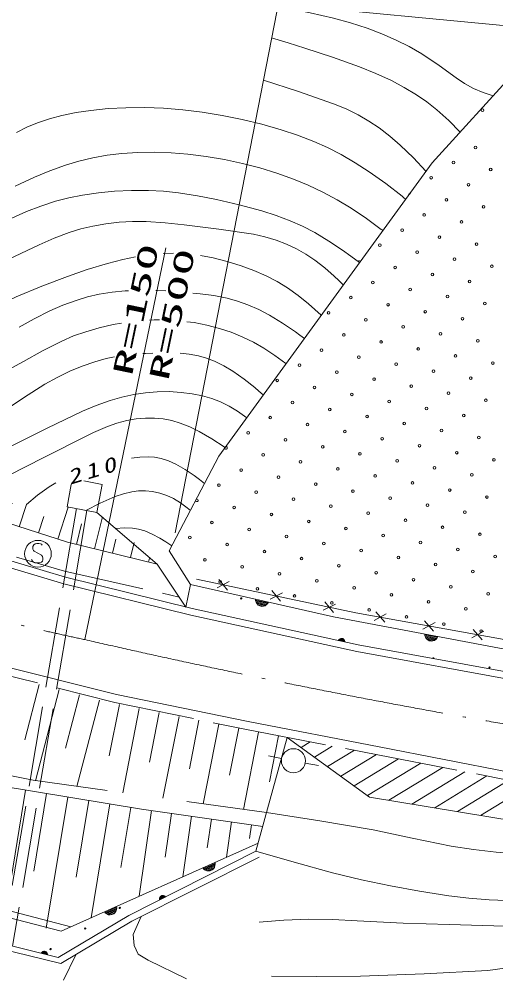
# Model space of a CAD drawing. Units: millimetres, scale not verified. Extents: x -625 to 704666, y -625 to 360237.
# Drawn here: x 340113 to 375652, y 250656 to 322122 of the extents above; entities that cross this region are included whole.
import ezdxf
from ezdxf.enums import TextEntityAlignment as Align

# ---------------------------------------------------------------- set-up
doc = ezdxf.new("R2010")
doc.units = ezdxf.units.MM
doc.header["$LTSCALE"] = 1000
for name, pattern in [('DASHED', [7.5, 6, -1.5]), ('DASHED_SPACED', [12, 6, -6]), ('LONG_DASHED_DOTTED', [15.25, 12, -1.5, 0.25, -1.5])]:
    doc.linetypes.add(name, pattern=pattern)
for name, color, linetype, lineweight in [('S-BGD', 7, 'Continuous', 13), ('S-BGD-HTXT', 6, 'Continuous', 13), ('S-BMK', 2, 'LONG_DASHED_DOTTED', 13)]:
    doc.layers.add(name, color=color, linetype=linetype, lineweight=lineweight)
doc.styles.add('ＭＳ ゴシック', font='')
doc.styles.get('ＭＳ ゴシック').set_extended_font_data('MS Gothic')

# ---------------------------------------------------------------- blocks, each defined once
blk = doc.blocks.new('BUHIN10')
at = {"color": 7, "linetype": 'Continuous', "lineweight": 13}
blk.add_lwpolyline([(310, 645), (255, 705), (180, 740), (75, 760), (-80, 760), (-210, 725), (-320, 650), (-385, 540), (-390, 425), (-385, 350), (-345, 250), (-275, 195), (270, -120), (330, -210), (370, -335), (360, -455), (325, -550), (255, -640), (100, -685), (-130, -685), (-230, -670), (-325, -625), (-405, -550), (-475, -435)], dxfattribs=at)
blk.add_circle((0, 0), 995, dxfattribs=at)
blk = doc.blocks.new('BUHIN11')
at = {"color": 7, "linetype": 'Continuous', "lineweight": 13}
blk.add_circle((0, 0), 896, dxfattribs=at)
blk = doc.blocks.new('BUHIN13')
at = {"color": 7, "linetype": 'Continuous', "lineweight": 13}
for p, q in [((458, 232), (-458, -232)), ((-325, 398), (325, -398))]:
    blk.add_line(p, q, dxfattribs=at)
blk = doc.blocks.new('BUHIN14')
at = {"color": 7, "linetype": 'Continuous', "lineweight": 13}
for p, q in [((451, 246), (-451, -246)), ((-337, 388), (337, -388))]:
    blk.add_line(p, q, dxfattribs=at)
blk = doc.blocks.new('BUHIN29')
at = {"color": 7, "linetype": 'Continuous', "lineweight": 13}
for p, q in [((459, 136), (-408, -250)), ((-360, -297), (462, 69)), ((453, -3), (-298, -338)), ((-232, -377), (433, -81)), ((403, -162), (-149, -409)), ((-16, -418), (324, -266))]:
    blk.add_line(p, q, dxfattribs=at)
blk.add_lwpolyline([(457, 203), (467, 82), (454, -30), (410, -170), (334, -270), (242, -352), (100, -415), (-22, -429), (-147, -419), (-281, -358), (-376, -293), (-457, -203)], close=True, dxfattribs=at)

msp = doc.modelspace()

# ---------------------------------------------------------------- linework, layer by layer
at = {"layer": 'S-BGD'}
for p, q in [((370901, 311425), (377200, 318321)), ((354992, 289543), (370901, 311425)), ((351300, 282484), (354992, 289543)), ((344002, 287422), (343688, 285768)), ((346313, 287443), (344945, 287703)), ((345914, 285345), (346313, 287443)), ((343728, 283132), (333622, 286372)), ((340119, 284289), (340651, 285950)), ((343006, 283364), (343772, 285752)), ((343688, 285768), (345914, 285345)), ((341563, 283826), (341953, 285044)), ((344397, 282968), (344772, 284496)), ((345734, 282639), (346319, 285017)), ((343431, 280039), (332773, 283198)), ((332920, 283676), (343562, 280522)), ((350413, 281488), (343728, 283132)), ((347071, 282310), (347329, 283360)), ((348408, 281981), (348684, 283104)), ((352875, 279987), (351300, 282484)), ((349745, 281652), (349818, 281949)), ((352541, 278298), (350413, 281488)), ((343562, 280522), (353022, 278179)), ((353346, 280379), (365211, 277873)), ((352908, 277692), (343431, 280039)), ((352875, 279987), (352541, 278298)), ((352875, 279987), (363561, 277560)), ((358667, 278607), (357741, 278818)), ((357751, 278751), (358629, 278552)), ((353022, 278179), (365396, 275475)), ((358579, 278499), (357777, 278681)), ((357807, 278610), (358516, 278449)), ((358444, 278402), (357854, 278536)), ((357954, 278449), (358318, 278366)), ((365298, 274985), (352908, 277692)), ((363561, 277560), (378127, 274819)), ((365211, 277873), (387036, 273957)), ((363969, 275884), (364371, 275796)), ((364356, 275832), (364000, 275910)), ((364036, 275934), (364332, 275869)), ((364281, 275912), (364099, 275952)), ((371299, 276040), (370366, 276216)), ((370379, 276150), (371263, 275983)), ((371215, 275929), (370407, 276081)), ((370439, 276011), (371154, 275877)), ((371084, 275826), (370489, 275938)), ((363925, 275830), (364389, 275728)), ((364384, 275761), (363944, 275858)), ((365396, 275475), (379118, 272972)), ((370593, 275855), (370959, 275786)), ((347373, 271779), (335804, 274683)), ((379037, 272478), (365298, 274985)), ((341605, 272535), (340530, 268404)), ((343102, 272145), (341336, 265354)), ((344599, 271756), (343567, 267787)), ((357183, 269753), (347373, 271779)), ((346096, 271367), (344422, 264927)), ((347586, 271026), (346833, 267208)), ((349069, 270733), (347831, 264454)), ((350552, 270441), (349819, 266724)), ((352035, 270148), (350830, 264039)), ((353518, 269856), (352805, 266241)), ((355001, 269563), (353829, 263623)), ((366965, 267874), (357183, 269753)), ((356484, 269271), (355791, 265758)), ((357966, 268978), (356828, 263208)), ((357769, 260108), (360100, 268582)), ((359449, 268686), (358776, 265274)), ((360100, 268582), (366241, 264131)), ((361810, 268253), (361128, 267836)), ((363460, 267936), (362120, 267118)), ((365110, 267619), (363112, 266399)), ((366760, 267302), (364104, 265680)), ((376658, 265990), (366965, 267874)), ((359676, 267011), (358694, 267200)), ((361443, 266670), (362425, 266480)), ((368405, 266982), (365095, 264961)), ((370051, 266663), (366087, 264243)), ((371696, 266343), (367683, 263892)), ((373341, 266023), (369389, 263610)), ((336673, 265293), (349222, 263230)), ((374987, 265704), (371095, 263327)), ((376632, 265384), (372802, 263045)), ((340594, 264648), (339036, 255166)), ((378340, 265102), (374508, 262762)), ((342163, 264390), (341214, 258617)), ((343732, 264133), (342127, 254371)), ((345300, 263875), (344362, 258165)), ((366241, 264131), (385320, 260972)), ((346869, 263617), (345475, 255137)), ((348437, 263359), (347703, 258893)), ((349968, 263124), (349060, 256741)), ((349222, 263230), (358274, 261943)), ((351459, 262912), (350995, 259646)), ((352951, 262700), (352311, 258196)), ((354443, 262488), (354139, 260349)), ((355935, 262276), (355561, 259650)), ((357426, 262064), (357283, 261052)), ((343252, 254146), (357928, 260685)), ((348281, 255310), (357769, 260108)), ((357995, 259662), (348522, 254871)), ((324924, 258791), (343252, 254146)), ((350974, 256742), (350573, 256539)), ((350575, 256575), (350942, 256761)), ((350576, 256505), (350999, 256720)), ((350908, 256778), (350583, 256614)), ((350596, 256656), (350866, 256792)), ((350799, 256794), (350633, 256710)), ((343017, 252176), (348281, 255310)), ((349212, 255220), (348601, 253896)), ((348522, 254871), (343219, 251714)), ((348601, 253896), (348685, 253055)), ((338312, 253335), (343017, 252176)), ((348685, 253055), (348979, 252424)), ((343219, 251714), (338210, 252948)), ((341767, 252516), (342228, 252402)), ((342223, 252435), (341786, 252543)), ((341812, 252569), (342211, 252471)), ((342197, 252506), (341844, 252593)), ((341880, 252616), (342174, 252544)), ((342125, 252589), (341944, 252633)), ((344332, 252377), (343426, 250488)), ((348979, 252424), (349737, 251961)), ((349737, 251961), (352597, 250572))]:
    msp.add_line(p, q, dxfattribs=at)
at = {"layer": 'S-BGD', "linetype": 'DASHED_SPACED'}
for p, q in [((333622, 286372), (343688, 285768)), ((343688, 285768), (345914, 285345)), ((345914, 285345), (350413, 281488)), ((341148, 265380), (324374, 268770)), ((358556, 262969), (341148, 265380))]:
    msp.add_line(p, q, dxfattribs=at)
at = {"layer": 'S-BGD', "linetype": 'DASHED'}
for p, q in [((344383, 285636), (338849, 253202)), ((345169, 285486), (339628, 253011)), ((332730, 284142), (343485, 280978)), ((343485, 280978), (352047, 279038)), ((335650, 274103), (347239, 271194)), ((347239, 271194), (357066, 269165)), ((357066, 269165), (366851, 267285)), ((366851, 267285), (376552, 265399)), ((343975, 254468), (325054, 259320))]:
    msp.add_line(p, q, dxfattribs=at)
at = {"layer": 'S-BGD'}
for points in [[(375453, 316408), (374702, 316656), (373979, 316958), (373320, 317321), (372687, 317737), (371431, 318661), (370139, 319535), (369198, 320076), (368230, 320563), (367155, 321034), (366058, 321450), (364810, 321853), (363548, 322198), (361806, 322595), (360049, 322934), (359724, 322992), (359389, 323051)], [(372989, 313710), (372136, 314566), (371244, 315375), (370508, 315955), (369735, 316487), (368817, 317039), (367867, 317539), (366694, 318082), (365498, 318568), (363464, 319294), (361401, 319966), (360170, 320354), (358938, 320734)], [(370445, 310798), (369505, 311791), (368522, 312741), (367758, 313399), (366954, 314012), (366190, 314522), (365395, 314981), (364481, 315426), (363539, 315816), (360936, 316722), (358324, 317578)], [(339913, 313684), (340675, 314064), (341469, 314393), (342371, 314697), (343296, 314945), (344360, 315164), (345451, 315326), (346757, 315452), (348069, 315518), (349473, 315528), (350878, 315477), (352325, 315364), (353764, 315191), (355254, 314950), (356736, 314650), (358198, 314295), (359658, 313879), (360877, 313472), (362071, 313011), (363110, 312548), (364119, 312032), (365176, 311418), (366211, 310747), (367446, 309864), (368659, 308922), (368792, 308815), (368925, 308707)], [(339803, 309663), (341245, 310340), (342393, 310815), (343561, 311234), (344567, 311536), (345597, 311783), (346670, 311972), (347763, 312104), (348964, 312184), (350180, 312205), (351434, 312164), (352691, 312062), (354060, 311889), (355431, 311656), (356754, 311372), (358063, 311029), (359316, 310646), (360558, 310203), (361656, 309750), (362742, 309237), (363819, 308660), (364874, 308025), (366010, 307262), (367112, 306450), (367167, 306407), (367222, 306365)], [(339285, 307166), (340657, 307777), (341721, 308190), (342813, 308550), (343817, 308811), (344836, 309014), (346023, 309184), (347230, 309296), (348498, 309352), (349766, 309348), (350872, 309293), (351985, 309177), (353407, 308960), (354830, 308680), (356522, 308291), (358200, 307843), (359277, 307499), (360328, 307100), (361250, 306683), (362154, 306208), (363195, 305584), (364209, 304906), (364846, 304449), (365483, 303973)], [(339346, 304227), (341606, 305308), (342716, 305793), (343846, 306221), (344714, 306488), (345608, 306701), (346584, 306869), (347580, 306979), (348571, 307033), (349570, 307027), (350991, 306935), (352420, 306781), (355002, 306468), (357577, 306096), (358432, 305903), (359273, 305651), (360040, 305357), (360784, 305006), (361491, 304608), (362163, 304160), (362900, 303585), (363599, 302963), (363938, 302638), (364272, 302306)], [(350881, 304659), (350942, 304664), (351626, 304671)], [(353634, 304502), (354581, 304324), (355627, 304063), (356668, 303740), (357611, 303389), (358538, 302980), (359344, 302561), (360125, 302087), (360919, 301527), (361686, 300911), (362166, 300491), (362635, 300056)], [(325988, 293478), (329777, 295616), (333543, 297809), (335481, 299045), (337456, 300233), (338664, 300851), (339899, 301415), (341795, 302208), (343714, 302946), (345194, 303459), (346696, 303916), (347833, 304207), (348784, 304399)], [(340123, 299158), (341243, 299789), (342400, 300370), (343364, 300792), (344358, 301160), (345207, 301417), (346079, 301618), (347040, 301772), (348022, 301868), (348257, 301878)], [(350305, 301901), (350364, 301901), (351040, 301862)], [(353050, 301706), (353596, 301654), (354623, 301513), (355628, 301313), (356399, 301101), (357158, 300830), (357976, 300469), (358782, 300046), (359757, 299457), (360718, 298804), (361048, 298566), (361377, 298325)], [(328450, 289509), (330487, 290962), (332561, 292368), (333841, 293121), (335161, 293827), (337807, 295189), (340428, 296606), (341844, 297393), (343286, 298127), (344167, 298504), (345071, 298825), (346081, 299118), (347117, 299356), (347753, 299466)], [(349842, 299685), (350166, 299703), (350588, 299701)], [(352604, 299571), (353160, 299498), (354103, 299314), (355043, 299069), (355928, 298777), (356792, 298428), (357592, 298041), (358361, 297603), (359187, 297053), (359988, 296448), (360003, 296435)], [(329915, 287531), (332774, 289115), (335606, 290752), (337247, 291767), (338855, 292833), (340426, 293896), (342030, 294909), (342946, 295422), (343890, 295882), (344806, 296262), (345742, 296585), (346591, 296821), (347228, 296952)], [(349322, 297194), (349522, 297208), (350071, 297224)], [(352113, 297220), (352788, 297158), (353481, 297034), (354091, 296859), (354685, 296625), (355378, 296280), (356045, 295880), (356880, 295297), (357673, 294669), (357994, 294398), (358317, 294116)], [(331281, 285687), (333606, 286959), (335901, 288283), (337723, 289325), (339572, 290313), (342198, 291631), (344846, 292894), (345859, 293321), (346902, 293693), (347774, 293950), (348661, 294148), (349531, 294276), (350409, 294345), (351304, 294354), (352201, 294303), (353003, 294201), (353791, 294040), (354472, 293844), (355129, 293591), (355775, 293271), (356394, 292897), (356740, 292662), (357079, 292413)], [(335787, 286242), (340199, 288553), (344650, 290824), (345653, 291321), (346689, 291767), (347399, 292012), (348140, 292204), (348838, 292324), (349544, 292383), (350199, 292381), (350859, 292317), (351485, 292193), (352107, 292009), (352833, 291722), (353538, 291379), (354479, 290840), (355393, 290247), (355426, 290225), (355468, 290197)], [(348476, 289395), (349101, 289482), (349722, 289507), (350208, 289470), (350699, 289371), (351247, 289190), (351790, 288946), (352492, 288550), (353166, 288098), (353554, 287812), (353932, 287517)], [(340651, 285950), (341492, 286634), (342361, 287265), (342594, 287412), (342837, 287556)], [(345086, 285502), (346163, 286041), (347274, 286529), (347882, 286743), (348504, 286898), (349010, 286964), (349532, 286969), (350064, 286914), (350598, 286797), (351113, 286623), (351611, 286391), (352145, 286067), (352646, 285691), (352762, 285595), (352876, 285498)], [(347312, 284146), (347946, 284193), (348567, 284178), (349020, 284111), (349473, 283980), (350041, 283735), (350592, 283431), (351051, 283148), (351497, 282861)], [(358556, 262969), (362531, 262365), (366499, 261701), (369404, 261059), (372325, 260476), (373995, 260222), (375683, 260026), (377465, 259892), (379252, 259817), (381304, 259784), (383356, 259812), (384451, 259885), (385538, 260018), (386832, 260247), (388129, 260538), (389032, 260768), (389944, 261014)], [(357769, 260108), (360615, 259268), (363486, 258484), (365633, 257967), (367805, 257507), (369961, 257108), (372138, 256767), (373638, 256584), (375152, 256461), (376448, 256417), (377755, 256433), (379612, 256533), (381468, 256693), (382425, 256788), (383393, 256887)], [(358004, 254816), (359847, 254948), (361691, 255019), (363506, 254997), (365323, 254915), (368738, 254741), (372164, 254627), (376351, 254517), (380540, 254467), (382768, 254500), (384995, 254592), (388476, 254836), (391965, 255142), (395302, 255445), (398632, 255807), (401531, 256220), (404433, 256693), (408365, 257364), (412314, 257977), (412768, 258042), (413233, 258108)], [(358928, 250782), (362246, 250752), (365573, 250782), (370313, 250960), (375056, 251198), (378857, 251721), (382678, 252185), (385545, 252425), (388415, 252606), (391547, 252766), (394684, 252987), (399645, 253523), (404607, 254107), (407303, 254570), (410008, 254974), (411300, 255105), (412597, 255176), (414017, 255210), (415426, 255304), (416319, 255444), (417203, 255645), (417908, 255836), (418611, 256045)]]:
    msp.add_lwpolyline(points, dxfattribs=at)
for points in [[(358705, 278663), (358641, 278559), (358563, 278477), (358444, 278391), (358323, 278357), (358200, 278347), (358049, 278381), (357943, 278443), (357849, 278526), (357778, 278655), (357741, 278764), (357730, 278884)], [(363906, 275802), (363938, 275854), (363977, 275896), (364036, 275939), (364096, 275956), (364158, 275962), (364233, 275945), (364287, 275914), (364334, 275873), (364370, 275809), (364389, 275755), (364395, 275695)], [(371336, 276097), (371275, 275991), (371201, 275906), (371084, 275816), (370965, 275777), (370843, 275762), (370690, 275791), (370582, 275850), (370485, 275929), (370409, 276055), (370368, 276162), (370353, 276282)], [(350578, 256472), (350570, 256532), (350574, 256589), (350593, 256660), (350628, 256711), (350672, 256754), (350741, 256789), (350802, 256799), (350865, 256797), (350933, 256770), (350982, 256740), (351025, 256697)], [(341747, 252488), (341780, 252539), (341820, 252580), (341880, 252622), (341941, 252638), (342003, 252642), (342078, 252623), (342130, 252591), (342177, 252549), (342211, 252484), (342228, 252429), (342233, 252369)]]:
    msp.add_lwpolyline(points, close=True, dxfattribs=at)
for centre, radius in [((374662, 315342), 99.5), ((374139, 312563), 99.5), ((372488, 311434), 99.5), ((375267, 310911), 99.5), ((370836, 310306), 99.5), ((373616, 309783), 99.5), ((371965, 308655), 99.5), ((374744, 308132), 99.5), ((370313, 307527), 99.5), ((373093, 307003), 99.5), ((368662, 306398), 99.5), ((371442, 305875), 99.5), ((367011, 305270), 99.5), ((374221, 305352), 99.5), ((369790, 304747), 99.5), ((372570, 304224), 99.5), ((375350, 303701), 99.5), ((368139, 303619), 99.5), ((370919, 303096), 99.5), ((366488, 302490), 99.5), ((373698, 302572), 99.5), ((369267, 301967), 99.5), ((364836, 301362), 99.5), ((367616, 300839), 99.5), ((372047, 301444), 99.5), ((374826, 300921), 99.5), ((363185, 300234), 99.5), ((370395, 300316), 99.5), ((365964, 299711), 99.5), ((373175, 299793), 99.5), ((368744, 299188), 99.5), ((371524, 298665), 99.5), ((364313, 298582), 99.5), ((367093, 298059), 99.5), ((374303, 298142), 99.5), ((362662, 297454), 99.5), ((369872, 297536), 99.5), ((365441, 296931), 99.5), ((372652, 297013), 99.5), ((375432, 296490), 99.5), ((361010, 296326), 99.5), ((363790, 295803), 99.5), ((368221, 296408), 99.5), ((371001, 295885), 99.5), ((359359, 295197), 99.5), ((366570, 295280), 99.5), ((373780, 295362), 99.5), ((362139, 294674), 99.5), ((369349, 294757), 99.5), ((364918, 294151), 99.5), ((367698, 293628), 99.5), ((372129, 294234), 99.5), ((374909, 293711), 99.5), ((360487, 293546), 99.5), ((363267, 293023), 99.5), ((370478, 293105), 99.5), ((358836, 292418), 99.5), ((366047, 292500), 99.5), ((373257, 292582), 99.5), ((361616, 291895), 99.5), ((368826, 291977), 99.5), ((357185, 291290), 99.5), ((364395, 291372), 99.5), ((367175, 290849), 99.5), ((371606, 291454), 99.5), ((374386, 290931), 99.5), ((359964, 290766), 99.5), ((362744, 290243), 99.5), ((369955, 290326), 99.5), ((358313, 289638), 99.5), ((365524, 289720), 99.5), ((372734, 289803), 99.5), ((361093, 289115), 99.5), ((368303, 289197), 99.5), ((371083, 288674), 99.5), ((375514, 289280), 99.5), ((356662, 288510), 99.5), ((359441, 287987), 99.5), ((363872, 288592), 99.5), ((366652, 288069), 99.5), ((373863, 288151), 99.5), ((355010, 287382), 99.5), ((362221, 287464), 99.5), ((369432, 287546), 99.5), ((357790, 286859), 99.5), ((365001, 286941), 99.5), ((372211, 287023), 99.5), ((374991, 286500), 99.5), ((360570, 286335), 99.5), ((363349, 285812), 99.5), ((367780, 286418), 99.5), ((370560, 285895), 99.5), ((356139, 285730), 99.5), ((358918, 285207), 99.5), ((366129, 285289), 99.5), ((373340, 285372), 99.5), ((354487, 284602), 99.5), ((361698, 284684), 99.5), ((368909, 284766), 99.5), ((357267, 284079), 99.5), ((364478, 284161), 99.5), ((367257, 283638), 99.5), ((371688, 284243), 99.5), ((374468, 283720), 99.5), ((352836, 283474), 99.5), ((355616, 282951), 99.5), ((360047, 283556), 99.5), ((362826, 283033), 99.5), ((370037, 283115), 99.5), ((358395, 282428), 99.5), ((365606, 282510), 99.5), ((372816, 282592), 99.5), ((353964, 281822), 99.5), ((361175, 281905), 99.5), ((368385, 281987), 99.5), ((375596, 282069), 99.5), ((356744, 281299), 99.5), ((359523, 280776), 99.5), ((363954, 281381), 99.5), ((366734, 280858), 99.5), ((371165, 281464), 99.5), ((373945, 280941), 99.5), ((355092, 280171), 99.5), ((362303, 280253), 99.5), ((369514, 280335), 99.5), ((357872, 279648), 99.5), ((365083, 279730), 99.5), ((372293, 279812), 99.5), ((356677, 278945), 49.8), ((360652, 279125), 99.5), ((367862, 279207), 99.5), ((370642, 278684), 99.5), ((375073, 279289), 99.5), ((363431, 278602), 99.5), ((366211, 278079), 99.5), ((373422, 278161), 99.5), ((368991, 277556), 99.5), ((371770, 277033), 99.5), ((374550, 276510), 99.5), ((375179, 273780), 49.8), ((347614, 255869), 49.8), ((345037, 254334), 49.8), ((342459, 252799), 49.8)]:
    msp.add_circle(centre, radius, dxfattribs=at)
for centre, radius, start, end in [((369185, 309178), 99.5, 249.69903, 36.69589), ((365359, 304142), 99.5, 281.72493, 4.67), ((355533, 290161), 99.5, 178.17565, 111.02002), ((353359, 286253), 99.5, 191.22842, 113.54538), ((352313, 280694), 99.5, 22.60822, 41.84959), ((370992, 274462), 49.8, 340.40006, 178.92226)]:
    msp.add_arc(centre, radius, start, end, dxfattribs=at)
at = {"layer": 'S-BGD-HTXT'}
for p, q in [((359703, 324665), (351756, 283834)), ((359427, 323244), (424573, 317055)), ((351060, 305065), (345013, 275869))]:
    msp.add_line(p, q, dxfattribs=at)
at = {"layer": 'S-BMK'}
for centre, radius, start, end in [((375588, 422345), 149633, 239.49365, 258.20988), ((475814, 845361), 584320, 257.06465, 265.31877)]:
    msp.add_arc(centre, radius, start, end, dxfattribs=at)

# ---------------------------------------------------------------- block references
at = {"layer": 'S-BGD'}
for name, p in [('BUHIN10', (341516, 282274)), ('BUHIN13', (355324, 279962)), ('BUHIN13', (359279, 279126)), ('BUHIN13', (363234, 278291)), ('BUHIN14', (367030, 277547)), ('BUHIN14', (370667, 276894)), ('BUHIN14', (374305, 276242)), ('BUHIN11', (360560, 266841)), ('BUHIN29', (354259, 259050)), ('BUHIN29', (346921, 255780))]:
    msp.add_blockref(name, p, dxfattribs=at)

# ---------------------------------------------------------------- texts
at = {"layer": 'S-BGD', "insert": (343897, 287391), "char_height": 1100, "attachment_point": 7, "rotation": 16.6, "style": 'ＭＳ ゴシック'}
msp.add_mtext('\\T1.33;\\W1.35;\\Q15;210', dxfattribs=at)
at = {"layer": 'S-BGD-HTXT', "style": 'ＭＳ ゴシック', "width": 2}
for s, p in [('R=150', (348937, 295353)), ('R=500', (351647, 294992))]:
    msp.add_text(s, height=1466, rotation=78.2, dxfattribs=at).set_placement(p, align=Align.BOTTOM_LEFT)

doc.saveas('drawing.dxf')
